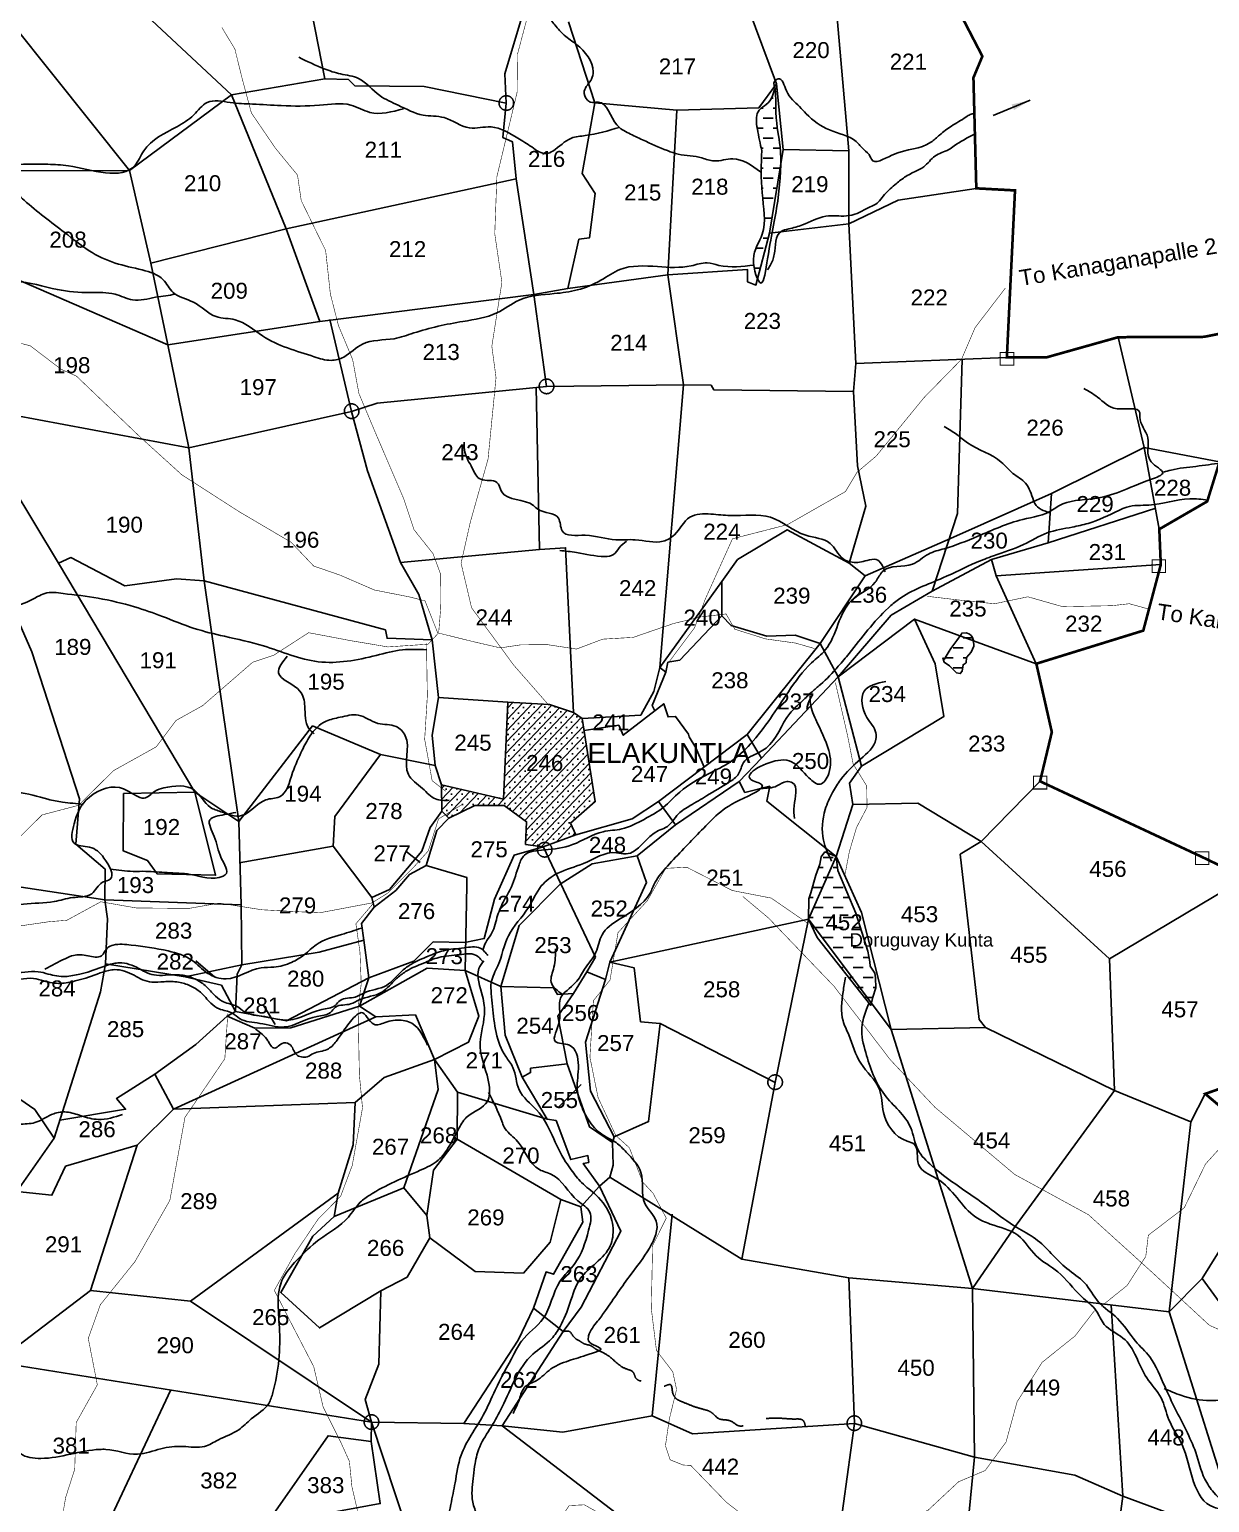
# Model space of a CAD drawing. Header units: feet. Extents: x 762661 to 770948, y 1592332 to 1602959.
# Drawn here: x 766717 to 768931, y 1595633 to 1598398 of the extents above; entities that cross this region are included whole.
import ezdxf
from ezdxf.enums import TextEntityAlignment as Align

# ---------------------------------------------------------------- set-up
doc = ezdxf.new("R2010")
doc.units = ezdxf.units.FT
doc.header["$LTSCALE"] = 15
doc.header["$MEASUREMENT"] = 0
doc.linetypes.add('ACAD_ISO02W100', pattern=[15, 12, -3])
doc.linetypes.add('HIDDEN2', pattern=[0.1875, 0.125, -0.0625])
for name, color, linetype in [('HILL', 17, 'Continuous'), ('PLOT', 7, 'Continuous'), ('PLOT NO', 7, 'Continuous'), ('ROADS', 6, 'Continuous'), ('TANKS-STREAM', 4, 'Continuous'), ('VILLAGE', 30, 'Continuous'), ('VILLAGE BOUNDRY', 5, 'HIDDEN2'), ('VILLAGE STONES', 240, 'Continuous')]:
    doc.layers.add(name, color=color, linetype=linetype)
doc.styles.add('CANAL', font='Cambria.ttf')
doc.styles.get("Standard").update_dxf_attribs({"font": 'arial.ttf'})
doc.linetypes.add('DOTS', pattern='A,1e-06,-3,["●",Standard,S=3,R=0,X=-1.25,Y=-1.25],-3', length=6.000001)
doc.dimstyles.new('CRDS', dxfattribs={"dimtxt": 20, "dimasz": 35, "dimexe": 0.18, "dimexo": 0.0625, "dimgap": 0.09, "dimtad": 0, "dimtih": 1, "dimtoh": 1, "dimdec": 0, "dimzin": 2, "dimdsep": 46, "dimtxsty": 'CANAL', "dimcen": 0.09, "dimclrt": 256, "dimadec": 0, "dimazin": 0, "dimtfac": 1, "dimtdec": 0, "dimtofl": 0, "dimtmove": 0, "dimatfit": 3, "dimfxl": 1, "dimtfill": 2, "dimtfillclr": 5, "dimtolj": 1, "dimtzin": 0, "dimarcsym": 0})

msp = doc.modelspace()

# ---------------------------------------------------------------- hatches: boundary and pattern name
at = {"layer": 'TANKS-STREAM'}
h = msp.add_hatch(dxfattribs=at)
h.set_pattern_fill('DASH', color=256, scale=150, style=0)
edge = h.paths.add_edge_path()
edge.add_spline(control_points=[(768126.5, 1598144.6), (768126.7, 1598156.5), (768125.7, 1598189.3), (768115.9, 1598221.5), (768117.6, 1598304.7), (768109.3, 1598258.2), (768077.3, 1598248.8), (768082.8, 1598206.6), (768088, 1598183.6), (768090.9, 1598170.7)], knot_values=[0, 0, 0, 0, 34.981632, 100.000394, 143.741741, 163.271971, 198.016849, 230.246386, 271.635397, 271.635397, 271.635397, 271.635397], degree=3, periodic=0)
edge.add_spline(control_points=[(768090.9, 1598170.7), (768090, 1598144.6), (768088.1, 1598093.2), (768103.5, 1598018.2), (768069.1, 1597978.7), (768078.8, 1597938.3), (768083, 1597929.4)], knot_values=[511.52657, 511.52657, 511.52657, 511.52657, 591.217963, 668.442534, 718.851363, 749.848249, 749.848249, 749.848249, 749.848249], degree=3, periodic=0)
edge.add_line((768083, 1597929.4), (768105.6, 1598015.5))
edge.add_line((768105.6, 1598015.5), (768126.5, 1598144.6))
h = msp.add_hatch(dxfattribs=at)
h.set_pattern_fill('DASH', color=256, scale=150, style=0)
h.paths.add_polyline_path([(768483.5, 1597229.1), (768488.7, 1597240.6), (768488.3, 1597250.6), (768462.9, 1597259.9), (768456.6, 1597251), (768445.8, 1597236), (768442.4, 1597231), (768433, 1597215.1), (768430.8, 1597218.5), (768432.8, 1597210.1), (768443.2, 1597203.3), (768456.2, 1597190.6), (768463.4, 1597189), (768466.8, 1597193.5), (768468.6, 1597205.5), (768474.5, 1597209.3), (768475.1, 1597219.1)])
h = msp.add_hatch(dxfattribs=at)
h.set_pattern_fill('DASH', color=256, scale=150, style=0)
h.paths.add_polyline_path([(768483.9, 1597260.2), (768480.9, 1597263), (768474.9, 1597265.7), (768466.2, 1597264.6), (768464.8, 1597262.6), (768462.9, 1597259.9), (768488.3, 1597250.6), (768488.3, 1597251), (768486.5, 1597256.4)])
h = msp.add_hatch(dxfattribs=at)
h.set_pattern_fill('DASH', color=256, scale=150, style=0)
h.paths.add_polyline_path([(768267.1, 1596739.3), (768233.5, 1596819.4), (768230.7, 1596845.8), (768178.5, 1596728.1), (768296.6, 1596570.7), (768299, 1596581.9), (768304.8, 1596599), (768304.2, 1596618), (768303.1, 1596626.5), (768294.3, 1596639.7), (768293.8, 1596647.7), (768290.2, 1596667.7)])
h.paths.add_polyline_path([(768230.7, 1596845.8), (768209.3, 1596854.3), (768202.4, 1596845.2), (768199.6, 1596831.5), (768192.2, 1596810.9), (768183.1, 1596777.5), (768179, 1596766.5), (768178.5, 1596728.1)])
h.paths.add_polyline_path([(768178.5, 1596728.1), (768195, 1596693.5), (768295.7, 1596566.2), (768296.6, 1596570.7)])
at = {"layer": 'VILLAGE', "linetype": 'Continuous'}
h = msp.add_hatch(dxfattribs=at)
h.set_pattern_fill('SACNCR', color=256, scale=150, angle=1.53032, style=0)
h.paths.add_polyline_path([(767490.2, 1596980.2), (767490.9, 1596930.9), (767504.1, 1596917.8), (767552.8, 1596941.6), (767607.8, 1596941.3), (767649.6, 1596910.9), (767647.7, 1596868.3), (767680.5, 1596864.4), (767741.9, 1596886.5), (767732, 1596908.5), (767778.5, 1596948.8), (767754.2, 1597104.7), (767737.7, 1597116.2), (767693, 1597131.2), (767614.8, 1597134.8), (767606.4, 1596953.4)])
h.paths.add_polyline_path([(767754.4, 1597011.1), (768079.3, 1597011.1), (768079.3, 1597068.3), (767754.4, 1597068.3)], flags=9)

# ---------------------------------------------------------------- linework, layer by layer
at = {"layer": 'HILL', "transparency": 33554687}
msp.add_spline([(768089.8, 1596973.5), (768119.4, 1596978.1), (768137.8, 1596986.4), (768148.5, 1596984.1), (768151.6, 1596940.7), (768152.2, 1596917)], degree=3, dxfattribs=at)
at = {"layer": 'PLOT'}
for points in [[(767286.7, 1598676.3), (767298.1, 1598619.3), (767248.1, 1598605.1), (767222.6, 1598554.7), (767271.4, 1598305.3), (767315.3, 1598303.8), (767327.6, 1598292.1), (767457.3, 1598290.9), (767611.6, 1598259.5), (767609.2, 1598314.5), (767720.9, 1598688.7)], [(766224, 1598300.8), (766432.7, 1598169.9), (766539.3, 1598590.5), (766904.7, 1598133), (767096.2, 1598275), (766740.9, 1598607.1)], [(768219.1, 1598569.1), (768254.1, 1598170.3), (768131, 1598172.6), (768118.6, 1598296.1)], [(767728.4, 1598411.9), (767777.6, 1598259.9), (767931.5, 1598246.1), (768085.5, 1598251), (768118.6, 1598296.1), (768065.2, 1598438.3)], [(767198.9, 1598023.9), (767096.2, 1598275), (767271.4, 1598305.3)], [(767611.6, 1598259.5), (767605.4, 1598195), (767623.5, 1598186.7), (767630.2, 1598117.6), (767663.4, 1597900.4), (767727.1, 1597911.5)], [(767914.7, 1597937.4), (767727.1, 1597911.5), (767748, 1598004.1), (767767.7, 1598006.5), (767778.1, 1598090.1), (767754, 1598127.8), (767777.6, 1598259.9)], [(767931.5, 1598246.1), (767914.7, 1597937.4), (768064.1, 1597947.6), (768064.1, 1597924.4), (768080, 1597918.1), (768105.6, 1598015.5)], [(766904.7, 1598133), (766637.1, 1598132.6), (766432.7, 1598169.9), (766362.1, 1598080.5), (766299.8, 1598086.8), (766201.9, 1598145)], [(768131, 1598172.6), (768105.6, 1598015.5), (768254.5, 1598032.9), (768254.1, 1598170.3)], [(766976.8, 1597806.1), (766624.9, 1597958.5), (766646.9, 1598113.3), (766637.1, 1598132.6)], [(766904.7, 1598133), (766944.9, 1597959.5), (767198.9, 1598023.9)], [(767663.4, 1597900.4), (767262.1, 1597849.8), (767198.9, 1598023.9), (767630.2, 1598117.6)], [(768254.5, 1598032.9), (768346.7, 1598077.8), (768493.4, 1598099.7)], [(767944.1, 1597731), (767995.8, 1597730.5), (768001, 1597721.5), (768263.2, 1597718.1), (768267.5, 1597771.1), (768254.5, 1598032.9)], [(766944.9, 1597959.5), (766976.8, 1597806.1), (767262.1, 1597849.8)], [(767687, 1597727.6), (767944.1, 1597731), (767914.7, 1597937.4)], [(767321.4, 1597681), (767369.6, 1597696.7), (767687, 1597727.6), (767663.4, 1597900.4)], [(767015.8, 1597612.5), (767321.4, 1597681), (767280.6, 1597853.5)], [(766593.1, 1597691.6), (767015.8, 1597612.5), (766976.8, 1597806.1)], [(768634.5, 1597526.7), (768808.1, 1597613), (768759.6, 1597820.3)], [(768267.5, 1597771.1), (768550.7, 1597782.3)], [(768466.9, 1597778.7), (768458.3, 1597489.3), (768410.5, 1597343.6), (768521.7, 1597403.2), (768628, 1597434.6), (768634.5, 1597526.7), (768444.7, 1597442.8)], [(767944.1, 1597731), (767899.6, 1597200.3), (767888.6, 1597155.3), (767863.9, 1597111.2), (767754.2, 1597104.7), (767737.7, 1597116.2), (767723, 1597425.2), (767674.1, 1597421.6), (767667.6, 1597725.8)], [(768263.2, 1597718.1), (768270.2, 1597578.8), (768285.9, 1597503.1), (768255.1, 1597396.4), (768284.9, 1597372.6)], [(766593.1, 1597691.6), (766771.8, 1597395.9), (766794.7, 1597406.6), (766896.2, 1597353.4), (766992.8, 1597366.5), (767045.1, 1597363)], [(767674.1, 1597421.6), (767413, 1597397.6), (767351.2, 1597569.2), (767321.4, 1597681)], [(767015.8, 1597612.5), (767045.1, 1597363), (767384.8, 1597270.8), (767388, 1597255.4), (767472.7, 1597252.2), (767447.8, 1597337.6), (767413, 1597397.6)], [(768808.1, 1597613), (768949.6, 1597586.1)], [(768808.1, 1597613), (768836.7, 1597460)], [(768628, 1597434.6), (768829.9, 1597499.3)], [(768255.1, 1597396.4), (768138.5, 1597458.8), (768045.5, 1597402.9), (768016, 1597361.6), (768016, 1597297.1), (767936.9, 1597214.2), (767914.8, 1597210.2), (767911.1, 1597191.6), (767899.6, 1597200.3), (768016, 1597361.6)], [(768530.8, 1597372.2), (768606, 1597207.5), (768377.7, 1597291.1), (768234.3, 1597183.1), (768200.4, 1597245.4), (768284.9, 1597372.6), (768444.7, 1597442.8)], [(766771.8, 1597395.9), (767027.2, 1596966.1), (766893.7, 1596963.8), (766892.9, 1596856.1), (766938.7, 1596838.4), (766956.4, 1596813.3), (767066.4, 1596810.4), (767027.2, 1596966.1)], [(768521.7, 1597403.2), (768530.8, 1597372.2), (768839.5, 1597393.5)], [(767027.2, 1596966.1), (767110, 1596911.4), (767045.1, 1597363)], [(766496.8, 1597216.1), (766673, 1596792.2), (766858.5, 1596764.3), (766858.9, 1596822.1), (766803.9, 1596868.8), (766810.7, 1596953.9), (766721.5, 1597230.1), (766674.3, 1597338.9)], [(768410.5, 1597343.6), (768333.8, 1597298.8), (768234.3, 1597183.1)], [(768016, 1597297.1), (768033.3, 1597279.4), (768100.5, 1597259.2), (768153.8, 1597260.8), (768200.4, 1597245.4)], [(768234.3, 1597183.1), (768277.9, 1597015.1), (768432.4, 1597108.2), (768416.1, 1597207), (768377.7, 1597291.1)], [(767472.7, 1597252.2), (767484.4, 1597143.9), (767614.8, 1597135.2), (767693, 1597131.2), (767737.7, 1597116.2)], [(768063.7, 1597074.7), (768200.4, 1597245.4)], [(767890.1, 1597119.2), (767885.1, 1597129.1), (767911.1, 1597191.6)], [(768090.1, 1597030.2), (768234.3, 1597183.1)], [(767478.3, 1597016.6), (767472.7, 1597073.5), (767484.4, 1597143.9)], [(767614.8, 1597135.2), (767606.4, 1596953.4), (767490.2, 1596980.2)], [(767757.7, 1597082.4), (767822.7, 1597092), (767831.2, 1597073.3), (767907.1, 1597132.2), (767915.3, 1597107.6), (767929.1, 1597108.5), (767953.3, 1597075.2), (767955, 1597070.1), (767967.1, 1597049.7), (767982.8, 1597013.5)], [(767754.2, 1597104.7), (767778.5, 1596948.8), (767732, 1596908.5), (767741.9, 1596886.5), (767680.5, 1596863.6), (767647.7, 1596868.3), (767649.6, 1596910.9), (767607.8, 1596941.3), (767552.8, 1596941.6), (767504.1, 1596917.8), (767481.5, 1596894.7), (767461.3, 1596828.6), (767537.9, 1596806.1), (767537.9, 1596791.3), (767534.3, 1596631.4), (767601.6, 1596601.5), (767635.7, 1596716.2), (767712.7, 1596794), (767772.5, 1596832), (767857, 1596847.1), (767929.2, 1596905), (767896.9, 1596948.6), (767847.5, 1596916.4), (767741.9, 1596886.5)], [(767110, 1596911.4), (767248.1, 1597090.9), (767375.5, 1597037.3), (767290.2, 1596920.6), (767287.1, 1596864.8), (767110.2, 1596834)], [(767857, 1596847.1), (767874.7, 1596796.8), (767805.9, 1596647.2), (768178.5, 1596728.1), (768230.7, 1596845.8), (768100.7, 1596949.4), (768106, 1596977.4), (768059.2, 1596966), (768048.6, 1596986.4), (768090.1, 1597030.2), (768063.7, 1597074.7), (767896.9, 1596948.6)], [(767287.1, 1596864.8), (767359.3, 1596768.4), (767392.7, 1596783.8), (767453, 1596855.9), (767468.6, 1596900.4), (767490.9, 1596930.9), (767490.2, 1596980.2), (767478.3, 1597016.6), (767375.5, 1597037.3)], [(768277.9, 1597015.1), (768255.7, 1596983.6), (768261.5, 1596943.5), (768383.9, 1596945.5), (768502.5, 1596873.6), (768613, 1596986.8)], [(767929.2, 1596905), (768048.6, 1596986.4)], [(768502.5, 1596873.6), (768463.4, 1596850), (768498.6, 1596539.6), (768510.8, 1596524.6), (768333.9, 1596521.1), (768278.1, 1596740.5), (768230.7, 1596845.8), (768261.5, 1596943.5)], [(766858.5, 1596764.3), (767114.4, 1596755.1), (767110, 1596911.4)], [(767490.9, 1596930.9), (767504.1, 1596917.8)], [(767450, 1596834.3), (767422.9, 1596855.6)], [(767680.5, 1596863.6), (767626.3, 1596848.1), (767589.2, 1596765.6), (767570.2, 1596691.6), (767533.7, 1596684.2)], [(767680.5, 1596864.4), (767779.1, 1596656.7)], [(768502.5, 1596873.6), (768743.2, 1596653.4), (768998.5, 1596805.5)], [(767364, 1596750.7), (767404.5, 1596781.9), (767429.9, 1596811.9), (767461.3, 1596828.6)], [(766642.3, 1596428.8), (766726.9, 1596370.8), (766763.5, 1596317.2), (766850.5, 1596591.5), (766860, 1596644.5), (766863.6, 1596728.9), (766858.5, 1596764.3)], [(767114.4, 1596755.1), (767115.3, 1596642.6), (767106.7, 1596624.9), (767103.9, 1596554.9), (767077.1, 1596604), (767009.3, 1596619.9), (766860, 1596644.5)], [(767344.4, 1596688.8), (767339.8, 1596720.2), (767364, 1596750.7), (767359.3, 1596768.4)], [(767805.9, 1596647.2), (767851.7, 1596636.5), (767863.6, 1596535.4), (767900, 1596532.3), (768116, 1596421.7), (768178.5, 1596728.1), (768333.9, 1596521.1)], [(767115.3, 1596642.6), (767260.3, 1596666.4), (767344.4, 1596688.8), (767353.6, 1596618)], [(767353.6, 1596618), (767438, 1596649.4), (767474.4, 1596685.2), (767533.7, 1596684.2)], [(767009.3, 1596619.9), (767115.3, 1596642.6)], [(767064.8, 1596619.4), (767028.9, 1596649.8)], [(767534.3, 1596631.4), (767463.3, 1596636), (767336.3, 1596564.5)], [(767900, 1596532.3), (767878.5, 1596348), (767814, 1596319.8), (767769.3, 1596405.2), (767760.1, 1596497.4), (767797.5, 1596615), (767805.9, 1596647.2)], [(767797.5, 1596615), (767762.7, 1596628.9), (767779.1, 1596656.7)], [(768743.2, 1596653.4), (768752.8, 1596406.3), (768895.6, 1596347.8), (768922.9, 1596400.2)], [(767103.9, 1596554.9), (767087.9, 1596546.1), (767139.8, 1596523.6), (767207.2, 1596524.2), (767336.3, 1596564.5), (767353.6, 1596618), (767199.2, 1596537.4), (767103.9, 1596554.9)], [(767336.3, 1596564.5), (767366.7, 1596544.9), (767441.3, 1596548.6), (767477.1, 1596464.9), (767540.6, 1596497.1), (767559.9, 1596546.3), (767534.3, 1596631.4)], [(767762.7, 1596628.9), (767738, 1596588.5), (767707.8, 1596586.4), (767700, 1596599.4), (767601.6, 1596601.5)], [(767601.6, 1596601.5), (767609.8, 1596510.1), (767641.6, 1596431.3), (767657.1, 1596440.1), (767657.1, 1596448.3), (767725.7, 1596456.8)], [(767738, 1596588.5), (767708.1, 1596546.1), (767725.7, 1596456.8), (767767.5, 1596338.2), (767810.9, 1596309), (767814, 1596319.8)], [(767177.8, 1596530.5), (767156.5, 1596565.6)], [(766774.1, 1596350.5), (766897.5, 1596371.3), (766880.5, 1596391.5), (766952, 1596437.2), (767028.9, 1596493), (767087.9, 1596546.1)], [(766952, 1596437.2), (766987.4, 1596371.5), (767366.7, 1596544.9)], [(768752.8, 1596406.3), (768510.8, 1596524.6)], [(768333.9, 1596521.1), (768486, 1596034.7), (768254, 1596054.6), (768053.5, 1596090.1), (768116, 1596421.7)], [(766831.5, 1596031.2), (766654.8, 1595896.6), (766693.3, 1596216.9), (766410, 1596452.6)], [(766987.4, 1596371.5), (767327.9, 1596383.9), (767382.6, 1596431), (767477.1, 1596464.9)], [(767477.1, 1596464.9), (767483.7, 1596408.4), (767419.5, 1596223.5), (767288.9, 1596170.3), (767296.5, 1596213.6), (767324.3, 1596304.3), (767327.9, 1596383.9)], [(767477.1, 1596464.9), (767520.4, 1596403.3), (767688.5, 1596352.9)], [(767641.6, 1596431.3), (767688.5, 1596352.9), (767704.9, 1596350.1), (767732.5, 1596276.7), (767764.8, 1596284.2), (767766.2, 1596271.6), (767755.9, 1596269.7), (767786.8, 1596227), (767806, 1596243.8), (767812.1, 1596266.3), (767810.9, 1596309)], [(767752.1, 1596417.8), (767710, 1596375.7)], [(767419.5, 1596223.5), (767462.5, 1596171.7), (767474.9, 1596256.9), (767519.3, 1596315.4), (767520.4, 1596403.3)], [(768752.8, 1596406.3), (768563.3, 1596146.9), (768486, 1596034.7), (768855, 1595991.2), (768895.6, 1596347.8)], [(766763.5, 1596317.2), (766693.3, 1596216.9), (766759.3, 1596209.9), (766784.8, 1596264.4), (766919.4, 1596303.9), (766987.4, 1596371.5)], [(766919.4, 1596303.9), (766831.5, 1596031.2), (767018.9, 1596011), (767296.5, 1596213.6)], [(767519.3, 1596315.4), (767714.1, 1596202), (767751.3, 1596188.2), (767786.8, 1596227)], [(767786.8, 1596227), (767826.7, 1596142.2), (767752.2, 1595999.6), (767718.4, 1595954.1), (767662.7, 1595998), (767686.3, 1596065.9), (767700.2, 1596061.6), (767755.4, 1596159.3), (767751.3, 1596188.2)], [(767806, 1596243.8), (768053.5, 1596090.1)], [(768855, 1595991.2), (768916.8, 1596053.5), (768995.1, 1596179.4), (769018.4, 1596214.8), (769123.1, 1596233.3)], [(767714.1, 1596202), (767694, 1596121.6), (767643.9, 1596063.6), (767553.1, 1596066.8), (767468.1, 1596129.7), (767462.5, 1596171.7)], [(767288.9, 1596170.3), (767248.6, 1596133.1), (767188.6, 1596027.6), (767261, 1595961), (767376, 1596030.3), (767425.9, 1596056.3), (767468.1, 1596129.7)], [(767604.2, 1595777.2), (767717.6, 1595765.5), (767885.3, 1595795.7), (767922.7, 1596174.1)], [(768916.8, 1596053.5), (769184.6, 1595686.1), (769191.7, 1595642.7), (769295.3, 1595641.5), (769372.1, 1595631.4), (768995.1, 1596179.4)], [(768254, 1596054.6), (768264.6, 1595781.7), (768490.1, 1595718.3)], [(767376, 1596030.3), (767372.6, 1595892.7), (767347.1, 1595826.3), (767358.7, 1595783.8), (767531.8, 1595781.3), (767633.9, 1595938.2), (767662.7, 1595998)], [(768768.2, 1595644.8), (768678.5, 1595684.7), (768490.1, 1595718.3), (768486, 1596034.7)], [(767018.9, 1596011), (767358.7, 1595783.8)], [(768768.2, 1595644.8), (768746.3, 1596004.3)], [(766275.3, 1595981.8), (766654.8, 1595896.6), (767358.7, 1595783.8), (767496.2, 1595367.2), (767615.1, 1595495.3), (767704.3, 1595450.4), (767903.5, 1595547.7)], [(769184.6, 1595686.1), (768989.8, 1595563), (768855, 1595991.2)], [(767531.8, 1595781.3), (767604.2, 1595777.2), (767718.4, 1595954.1)], [(766837.6, 1595536.9), (766982.4, 1595844.6)], [(767358.7, 1595783.8), (767358.3, 1595747.9), (767277.2, 1595758.6), (767160.9, 1595591.7), (767375.3, 1595631.2), (767358.3, 1595747.9)], [(767604.2, 1595777.2), (767903.5, 1595547.7), (768035.6, 1595553.9), (768223.6, 1595481.3)], [(767885.3, 1595795.7), (767961.1, 1595762), (768264.6, 1595781.7)], [(768264.6, 1595781.7), (768223.6, 1595481.3), (768286.1, 1595472.5), (768463, 1595442.1)], [(768490.1, 1595718.3), (768463, 1595442.1), (768668.7, 1595401.7), (768676.5, 1595388.5), (768734.7, 1595390.3)], [(769004.9, 1595365.4), (768734.7, 1595390.3), (768768.2, 1595644.8), (768989.8, 1595563)]]:
    msp.add_lwpolyline(points, dxfattribs=at)
at = {"layer": 'ROADS', "linetype": 'HIDDEN2', "ltscale": 10, "const_width": 1}
for points in [[(767670.7, 1598494.9), (767632.7, 1598351.6), (767631.9, 1598279.8), (767594, 1598121.7), (767590, 1598014.4), (767603.4, 1597923.2), (767584.5, 1597803.3), (767592.4, 1597744.5), (767577.4, 1597591.5), (767544.2, 1597473.4), (767526.8, 1597396.1), (767546.5, 1597312.5), (767625.6, 1597204.8), (767691.9, 1597129.1)], [(767078.2, 1598401.4), (767102.4, 1598361.3), (767115.6, 1598307.7), (767133.4, 1598241.2), (767178.6, 1598174.9), (767220, 1598124.5), (767226.9, 1598076.8), (767263.4, 1598001.9), (767272.7, 1597983.2), (767281.6, 1597901.4), (767296.8, 1597842), (767323.4, 1597778.3), (767335.2, 1597714.5), (767367.8, 1597637), (767418.5, 1597518.8), (767438.6, 1597458.9), (767474.1, 1597414.2), (767487.9, 1597376.9), (767488.4, 1597309.6), (767484.9, 1597266.9)], [(768548, 1597912.6), (768491.1, 1597838.3), (768465.6, 1597778.7), (768395.6, 1597707.2), (768305.7, 1597597.3), (768269.5, 1597566.7), (768247.8, 1597530.5), (768138.9, 1597468.4), (768036, 1597442), (767984.9, 1597328.7), (767964.9, 1597275.2), (767913.2, 1597205.8)], [(766608.8, 1597832), (766718.3, 1597804.3), (766777, 1597759.8), (766805.3, 1597747.2), (766924.4, 1597633.3), (767003, 1597562), (767110.7, 1597492.7), (767208, 1597435.4), (767250.3, 1597390.8), (767299.4, 1597373.9), (767364.3, 1597345.8), (767430.4, 1597332.8), (767459.1, 1597325.5), (767483, 1597265.4), (767551.3, 1597248.5), (767600.4, 1597237.2), (767638.8, 1597242.9), (767687.9, 1597243.4), (767743.2, 1597235), (767792.6, 1597253.6), (767849.6, 1597256.9), (767925.3, 1597282.9), (767976.6, 1597295.3), (768024, 1597300.9), (768040.4, 1597272.2), (768097.9, 1597254.1), (768154.4, 1597246.2), (768189.4, 1597236.1)], [(768401.7, 1597334), (768479.7, 1597324.8), (768528, 1597320.1), (768590.1, 1597333.1), (768655.1, 1597314.6), (768747.9, 1597316.4), (768780.4, 1597320.1), (768817.5, 1597309.9)], [(767485.4, 1597266.2), (767464.8, 1597244.1), (767389.6, 1597239), (767319.6, 1597250.8), (767240.8, 1597265.7), (767175.5, 1597223.5), (767135.8, 1597210.2), (767042, 1597128.8), (766992.1, 1597101), (766954.9, 1597051.5), (766874.6, 1597006.7), (766809.1, 1596941.7), (766740.7, 1596923.7), (766670, 1596853.1)], [(767461.9, 1597246.5), (767463.5, 1597146.5), (767458.5, 1597065.5), (767472.6, 1596987.8), (767498.3, 1596968)], [(768229, 1597172.2), (768251.6, 1597073.9), (768262.4, 1597019.2), (768287.8, 1596978.1), (768288.4, 1596937.7), (768268.6, 1596900), (768255.1, 1596854.3), (768246.6, 1596809.2)], [(766655.7, 1596709), (766754.8, 1596723.4), (766787.1, 1596725.9), (766851, 1596760.7), (766917.4, 1596749.1), (767016.1, 1596748.2), (767073.3, 1596758.2), (767152.9, 1596745.7), (767260.8, 1596739.9), (767359.1, 1596758.4), (767388.8, 1596776.6), (767438.4, 1596826.2), (767465.3, 1596856.2), (767484.6, 1596916.3), (767529.5, 1596943.7)], [(768177.8, 1596719.9), (768108.7, 1596767.6), (768035.6, 1596781.8), (767950.2, 1596825.5), (767910.6, 1596823.4), (767876.1, 1596762.6), (767821.2, 1596702.7), (767806.2, 1596613.7), (767775, 1596575), (767768.5, 1596468.8), (767783.8, 1596393.3), (767816.9, 1596322.2), (767842.6, 1596298.9), (767867.6, 1596234.6), (767886.9, 1596213.7), (767911.8, 1596167), (767886.1, 1596115.3), (767883.7, 1595997.1), (767893.3, 1595918.7), (767923.9, 1595878.5), (767931.1, 1595845.6), (767917.4, 1595789.3), (767910.2, 1595739.8), (767919.1, 1595713.3), (767943.2, 1595703.6), (767957.7, 1595702.8), (768024.5, 1595633.7), (768073.9, 1595595.4)], [(767362.4, 1596758), (767329.5, 1596719.4), (767337.2, 1596665.5), (767339.5, 1596606.4), (767333.6, 1596561.3), (767336, 1596436.3), (767341.9, 1596373.9), (767322.6, 1596265.6), (767300.9, 1596208), (767258.7, 1596165.2), (767215.3, 1596100.8), (767176.5, 1596031.3), (767212.9, 1595960.5), (767250.4, 1595888.2), (767268, 1595812.7), (767300.8, 1595747.1), (767317.3, 1595710.5), (767322, 1595663.1), (767334.9, 1595607.5), (767375.3, 1595543.7), (767402.9, 1595456.1), (767456.2, 1595368.8), (767494.3, 1595351.3), (767533.6, 1595357.7)], [(766656.5, 1595097.5), (766701.8, 1595216.4), (766744.4, 1595343.3), (766734.9, 1595408.3), (766764.2, 1595464.9), (766758.5, 1595518.7), (766780.2, 1595614.5), (766785, 1595642.8), (766802, 1595695.6), (766804.8, 1595783.3), (766844.4, 1595854.1), (766827.4, 1595941.3), (766850.1, 1596004.5), (766915.2, 1596085.6), (766980.5, 1596200.4), (767008.8, 1596356), (767083.6, 1596466.1), (767089.2, 1596551)], [(768727.4, 1596001.2), (768776.4, 1596040.6), (768811.3, 1596095.1), (768816.1, 1596134.8), (768883.6, 1596186.5), (768923.4, 1596268.5), (768990.9, 1596343.1)], [(767676.2, 1595548.4), (767729.7, 1595627.5), (767758.1, 1595628.9), (767811, 1595599.1), (767874.6, 1595582.9), (767945.1, 1595561.2), (768013.6, 1595568.3), (768063, 1595555.9), (768135.9, 1595541.9), (768176.3, 1595527.6), (768249.5, 1595539.7), (768329.5, 1595589.1), (768402.8, 1595618.6), (768460.2, 1595672.2), (768510, 1595693.2), (768549.2, 1595746.7), (768569.9, 1595822.2), (768616.8, 1595896.2), (768678.6, 1595945.8), (768715, 1595993.1)]]:
    msp.add_lwpolyline(points, dxfattribs=at)
at = {"layer": 'ROADS', "linetype": 'DOTS', "ltscale": 0.5, "const_width": 1}
msp.add_lwpolyline([(769537.6, 1595381.7), (769454.2, 1595474.2), (769382, 1595540.8), (769298.6, 1595618.5), (769263.4, 1595683.2), (769182, 1595735), (769089.4, 1595859), (769026.4, 1595923.7), (768930.8, 1595965.7), (768825.2, 1596063.4), (768703.8, 1596173.3), (768565.6, 1596248.8), (768415.7, 1596375.1), (768332.1, 1596464.1), (768226.5, 1596602.1), (768103.7, 1596730.1), (768055.5, 1596770.5)], dxfattribs=at)
at = {"layer": 'TANKS-STREAM'}
for points in [[(768433, 1597215.1), (768442.4, 1597231), (768445.8, 1597236), (768456.6, 1597251), (768464.8, 1597262.6), (768466.2, 1597264.6), (768474.9, 1597265.7), (768480.9, 1597263), (768483.9, 1597260.2), (768486.5, 1597256.4), (768488.3, 1597251), (768488.7, 1597240.6), (768483.5, 1597229.1), (768475.1, 1597219.1), (768474.5, 1597209.3), (768468.6, 1597205.5), (768466.8, 1597193.5), (768463.4, 1597189), (768456.2, 1597190.6), (768443.2, 1597203.3), (768432.8, 1597210.1), (768430.8, 1597218.5), (768433, 1597215.1)], [(768178.5, 1596728.1), (768179, 1596766.5), (768183.1, 1596777.5), (768192.2, 1596810.9), (768199.6, 1596831.5), (768202.4, 1596845.2), (768209.3, 1596854.3), (768230.7, 1596845.8), (768233.5, 1596819.4), (768267.1, 1596739.3), (768290.2, 1596667.7), (768293.8, 1596647.7), (768294.3, 1596639.7), (768303.1, 1596626.5), (768304.2, 1596618), (768304.8, 1596599), (768299, 1596581.9), (768295.7, 1596566.2), (768195, 1596693.5), (768178.5, 1596728.1)]]:
    msp.add_lwpolyline(points, dxfattribs=at)
for points in [[(768088.7, 1598130.8), (768036.5, 1598155), (768001.7, 1598151.1), (767990.1, 1598153), (767978.5, 1598156.9), (767934.1, 1598163.7), (767913.8, 1598170.4), (767867.4, 1598190.7), (767841.3, 1598203.2), (767819.1, 1598218.7), (767784.1, 1598261.5), (767769.6, 1598261.5), (767763.8, 1598265.4), (767758, 1598281.8), (767771.6, 1598304.9), (767774.5, 1598318.4), (767743.5, 1598369.6), (767720.4, 1598387), (767703, 1598406.3), (767686.4, 1598423), (767627.5, 1598433.7), (767608.1, 1598440.4), (767577.2, 1598464.5), (767571.4, 1598473.2)], [(767418.5, 1598249.1), (767355.7, 1598242.3), (767320, 1598255.8), (767261, 1598255.8), (767189.5, 1598254.9), (767135.4, 1598257.8), (767093.9, 1598260.7), (767050.4, 1598260.7), (767025.3, 1598237.5), (766993.4, 1598215.3), (766931.5, 1598169.9), (766915.1, 1598142.9), (766790.1, 1598141.9), (766751.5, 1598144.8), (766706, 1598144.8), (766656.8, 1598146.8), (766638.4, 1598153.5), (766621, 1598202.7), (766607.5, 1598243.3), (766601.7, 1598279), (766569.8, 1598348.5), (766560.1, 1598382.2), (766560.1, 1598391.9)], [(767823.5, 1598214.1), (767759.8, 1598198.6), (767733.7, 1598193.8), (767698.9, 1598169.7), (767687.3, 1598164.9), (767659.3, 1598177.4), (767633.2, 1598193.8), (767583, 1598215), (767542.4, 1598213.1), (767495, 1598232.4), (767455.4, 1598237.2), (767409, 1598255.6), (767374.2, 1598273.9), (767334.6, 1598305.8), (767300.8, 1598314.4), (767269.9, 1598324.1), (767222.4, 1598345.6)], [(768090.9, 1598170.7), (768082.6, 1598211.2), (768084, 1598243.4), (768108.6, 1598267.9), (768115, 1598286.4), (768117.6, 1598242.7), (768125.3, 1598178.2), (768121.7, 1598082.6), (768101.9, 1597967.6), (768089.2, 1597922), (768075.4, 1597966.1), (768091.9, 1598013.8), (768091.6, 1598091), (768090.9, 1598170.7)], [(768117, 1598284.3), (768114.9, 1598300.5), (768121.7, 1598305.3), (768137.3, 1598282.9), (768161.7, 1598253.1), (768174.5, 1598239.6), (768217.9, 1598209.2), (768268, 1598187.5), (768282.3, 1598172.6), (768294.5, 1598159.1), (768296.5, 1598154.4), (768335.1, 1598161.8), (768408.3, 1598186.2), (768424.6, 1598199.7), (768446.9, 1598216.6), (768474, 1598233.5), (768482.1, 1598238.3), (768489.7, 1598240.2)], [(768489.7, 1598201.6), (768451.7, 1598179.3), (768441.6, 1598172.5), (768415.8, 1598160.3), (768394.8, 1598140), (768379.9, 1598131.9), (768358.9, 1598120.4), (768340.6, 1598106.2), (768318.9, 1598085.2), (768309.4, 1598073.7), (768289.1, 1598062.2), (768270.1, 1598052.7), (768249.8, 1598048), (768211.2, 1598047.3), (768167.2, 1598031.1), (768141.4, 1598023.6), (768127.2, 1598018.9), (768114.3, 1597975.8), (768106.8, 1597954.8), (768101.4, 1597946.7)], [(768076.7, 1597955.8), (768010.6, 1597955.1), (767988.3, 1597959.7), (767958.4, 1597954.3), (767895.4, 1597952.8), (767824.7, 1597947.4), (767789.3, 1597927.4), (767744.8, 1597909), (767701.7, 1597902.1), (767635.6, 1597889.8), (767594.1, 1597866), (767530.4, 1597849.9), (767438, 1597828.2), (767401.1, 1597817.5), (767341.9, 1597807.5), (767306.6, 1597783), (767282.8, 1597776.8), (767251.3, 1597783.7), (767154, 1597822.9), (767103.2, 1597852.9), (767067.1, 1597859), (767024.9, 1597885.9), (766986.5, 1597904.3), (766968, 1597928.1), (766928.8, 1597946.5), (766878.1, 1597959.5), (766828.8, 1597982.7), (766783.5, 1598016.5), (766707.3, 1598077.4), (766682.7, 1598100.4), (766671.9, 1598109.7), (766651.9, 1598131.1), (766645.8, 1598141.1), (766645.8, 1598148.8)], [(766990.5, 1597901), (766973, 1597898.1), (766953.5, 1597895.2), (766910.7, 1597890.3), (766877.6, 1597901), (766830.8, 1597903.9), (766769.5, 1597909.8), (766690.6, 1597925.3), (766625.4, 1597922.4), (766594.3, 1597921.4), (766513.5, 1597868), (766467.7, 1597878.7), (766395.7, 1597846.6), (766369.4, 1597797.9), (766348, 1597790.2)], [(767567.7, 1596669.7), (767573.1, 1596684.5), (767582.5, 1596698.5), (767594.2, 1596731.2), (767605.9, 1596760), (767621.4, 1596788.7), (767635.5, 1596830), (767645.6, 1596847.9), (767683, 1596858), (767736, 1596868.1), (767793.1, 1596892), (767828.2, 1596897.5), (767870.2, 1596915.4), (767906.1, 1596937.9), (767937.2, 1596966.7), (767991, 1597000.9), (768032.3, 1597023.5), (768069.7, 1597057), (768140.8, 1597154.7), (768184.4, 1597209.2), (768210.1, 1597233.3), (768260.1, 1597326.9), (768303.7, 1597360.3), (768316.2, 1597379), (768317.7, 1597380.6), (768373.8, 1597394.6), (768403.4, 1597413.2), (768433, 1597423.4), (768496.1, 1597446.7), (768580.5, 1597478.1), (768636.6, 1597496), (768648.2, 1597503.8), (768712.9, 1597517), (768822.1, 1597553.8), (768843.2, 1597565.5), (768821.3, 1597586.5), (768815.1, 1597631.6), (768800.3, 1597670.5), (768800.3, 1597678.3), (768757.5, 1597686.1), (768720.8, 1597707.9), (768695.1, 1597724.2)], [(768631.4, 1597490.4), (768603.4, 1597507.9), (768600.8, 1597514), (768585.8, 1597546.4), (768562.2, 1597564.8), (768540.3, 1597585.9), (768477.1, 1597621.8), (768456.9, 1597637.5), (768433.3, 1597652.4)], [(768322.4, 1597380), (768305.5, 1597402.9), (768288.6, 1597401.2), (768260.6, 1597397.8), (768243.7, 1597404.5), (768219.1, 1597433.3), (768173.4, 1597448.5), (768107.4, 1597482.3), (768032, 1597485.7), (767995.6, 1597488.3), (767955.9, 1597482.3), (767927.1, 1597449.4), (767905.9, 1597437.5), (767853.4, 1597440.1), (767817, 1597440.1), (767759.5, 1597448.5), (767716.3, 1597457), (767709.5, 1597480.6), (767670.6, 1597497.6), (767662.9, 1597504.3), (767602.7, 1597530.8), (767594.2, 1597547.7), (767563.7, 1597553.6), (767547.6, 1597574.8), (767534.1, 1597604.4), (767532.4, 1597623)], [(768844.7, 1597567), (768858.7, 1597570.9), (768905.5, 1597577.9), (768952.2, 1597584.2)], [(768927.4, 1597514.6), (768893.8, 1597517), (768817.2, 1597505.3), (768775.7, 1597501.4), (768760.9, 1597495.1), (768703, 1597470.9), (768673.3, 1597463.9), (768626.4, 1597452.9), (768581.8, 1597431.1), (768525.5, 1597410), (768493.4, 1597397.5), (768430.9, 1597368.6), (768347.2, 1597328), (768328.4, 1597312.4), (768254.7, 1597226.8), (768234.4, 1597202.6), (768200.8, 1597168.2), (768185.2, 1597154.9), (768167.2, 1597137.8), (768143.7, 1597114.3), (768099, 1597049.1), (768086.5, 1597041.3), (768056.8, 1597021.8), (768047.4, 1597000.7), (768029.4, 1596985.1), (767987.2, 1596959.3), (767956.7, 1596941.3), (767934.8, 1596925.7), (767910.5, 1596899.9), (767897.2, 1596894.5), (767836.1, 1596850.5), (767818.1, 1596852.8), (767756.3, 1596832.5), (767708.6, 1596814.5), (767677.3, 1596790.3), (767653.1, 1596749.7), (767615.5, 1596696.9), (767595.9, 1596640.7), (767583.4, 1596609.4), (767583.4, 1596588.3), (767585.7, 1596564.1), (767610.7, 1596470), (767624, 1596449.7), (767635.8, 1596407.5), (767668.6, 1596370), (767723, 1596272.4), (767733.6, 1596257.4), (767753, 1596233.7), (767780.3, 1596210), (767808.4, 1596166.9), (767811.9, 1596148.4), (767806.7, 1596115), (767750.3, 1596053), (767731, 1596007.3), (767712.5, 1595963.3), (767696.6, 1595940.5), (767661.4, 1595911.5), (767604.1, 1595812.7), (767583, 1595774.9), (767561.9, 1595737.9), (767553.1, 1595706.3), (767550.4, 1595683.4), (767547.8, 1595639.9), (767554.8, 1595615.3), (767574.2, 1595585.4), (767590, 1595566), (767619.1, 1595547.6), (767656.9, 1595533.5), (767715, 1595500.1), (767773.1, 1595474.6), (767805.7, 1595459.7), (767824.2, 1595436.8), (767863.9, 1595411.8), (767887.7, 1595361.7), (767889.4, 1595348.5), (767899.1, 1595294.9), (767908.8, 1595215.4), (767914.1, 1595180.2), (767915.9, 1595147.7), (767937.9, 1595099.3), (767964.3, 1595030.5), (767979.3, 1595018.2), (768020.7, 1594982.1), (768018.9, 1594976.9), (768060.3, 1594966.3), (768116.6, 1594961), (768191.4, 1594945.2), (768198.5, 1594954), (768204.6, 1594964.5), (768209.9, 1594983.9), (768231, 1595000.6), (768248.6, 1595024.3), (768260.1, 1595049.8), (768271.5, 1595063.9), (768341.9, 1595049.8)], [(767837.2, 1597437.6), (767823.6, 1597424.9), (767812.6, 1597412.2), (767796.5, 1597408.8), (767743.2, 1597416.4), (767711.9, 1597419.8)], [(766422, 1597379.6), (766490.7, 1597378.1), (766529.4, 1597357.3), (766589.1, 1597345.3), (766630.9, 1597333.4), (766692, 1597317), (766732.3, 1597333.4), (766745.8, 1597339.4), (766780.1, 1597339.4), (766845.7, 1597330.4), (766914.3, 1597314.1), (766966.5, 1597296.2), (767026.2, 1597273.8), (767082.9, 1597258.9), (767156, 1597241), (767258.9, 1597211.2), (767367.8, 1597223.2), (767417, 1597233.6), (767461.8, 1597233.6)], [(766818.1, 1596943.5), (766779.1, 1596947.9), (766751.8, 1596953.1), (766694.4, 1596966.3), (766661.3, 1596967.8), (766611.9, 1596970.7), (766563.3, 1596970.7), (766556.7, 1596988.4), (766539.8, 1597039.8), (766529.5, 1597058.2), (766484.6, 1597092), (766466.9, 1597118.5), (766442.3, 1597132.9), (766401.9, 1597174.1), (766396.7, 1597202.8), (766366.5, 1597238.1), (766316.4, 1597268.9), (766279.6, 1597301.3)], [(767200.7, 1597221.7), (767184.3, 1597190.4), (767224.6, 1597156.1), (767233.6, 1597127.8), (767241, 1597086.1), (767251.5, 1597075.7)], [(768323.6, 1597174.3), (768282.9, 1597155.7), (768288, 1597106.5), (768305, 1597077.8), (768305, 1597065.9), (768276.2, 1597028.6), (768238.9, 1596989.7), (768223.6, 1596966), (768210, 1596933.8), (768206.6, 1596876.2), (768221.9, 1596837.2)], [(767624.5, 1595800.5), (767636.1, 1595826.9), (767646.7, 1595850.1), (767667.8, 1595861.7), (767695.3, 1595883.8), (767733.3, 1595900.7), (767773.5, 1595913.4), (767789.3, 1595920.8), (767766.1, 1595936.6), (767766.1, 1595946.1), (767783, 1595973.5), (767797.8, 1595993.6), (767821, 1596027.3), (767845.3, 1596061.1), (767880.2, 1596110.7), (767892.9, 1596161.4), (767871.6, 1596194.6), (767864.3, 1596252.6), (767836.8, 1596290.6), (767817.8, 1596308.6), (767795.6, 1596321.2), (767768.1, 1596347.8), (767752.2, 1596378.4), (767744.8, 1596409), (767746.9, 1596453.4), (767730, 1596491.3), (767703.6, 1596498.7), (767711, 1596535.7), (767713.2, 1596579.5), (767741.7, 1596609), (767758.6, 1596634.4), (767779.7, 1596666), (767791.3, 1596698.7), (767823, 1596727.2), (767881.3, 1596777.1), (767890.8, 1596797.2), (767914, 1596827.8), (767944.7, 1596860.5), (767974.3, 1596891.1), (768004.9, 1596921.7), (768049.3, 1596951.3), (768090.5, 1596980.8), (768070.4, 1596990.3), (768126.7, 1597026.7), (768146.7, 1597023.6), (768179.5, 1596993), (768200.6, 1596981.3), (768216.5, 1597001.4), (768216.5, 1597044.7), (768192.2, 1597102.7), (768181.6, 1597136.5), (768181.6, 1597147)], [(766013.6, 1596796.5), (766037.6, 1596778.3), (766056.6, 1596767.6), (766069.8, 1596761), (766091.2, 1596751.9), (766106.1, 1596748.6), (766129.2, 1596744.5), (766157.3, 1596742.1), (766177.9, 1596742.1), (766229.1, 1596759.4), (766249.7, 1596768.4), (766267.9, 1596766.8), (766303.4, 1596741.2), (766324.1, 1596713.2), (766351.3, 1596692.6), (766381, 1596688.5), (766416.5, 1596700.8), (766435.9, 1596714.9), (766485.4, 1596734.7), (766502.7, 1596752), (766512.6, 1596760.2), (766551.4, 1596769.3), (766612.5, 1596752.8), (766667, 1596749.5), (766705.8, 1596756.1), (766763.6, 1596761.1), (766798.3, 1596768.5), (766833.8, 1596775.9), (766854.4, 1596797.3), (766868.5, 1596803.1), (766856.9, 1596842.7), (766829.7, 1596863.3), (766800.8, 1596870.7), (766800.8, 1596907), (766823.1, 1596951.2), (766885.9, 1596975.1), (766916.4, 1596960.2), (766932.1, 1596955.3), (766951.9, 1596967.7), (766969.2, 1596974.3), (767026.7, 1596970.1), (767056.4, 1596938), (767076.2, 1596929.7), (767115, 1596922.3), (767160.4, 1596952), (767186, 1596957.7), (767210.8, 1597003.1), (767228.9, 1597045.2), (767243, 1597071.5), (767273.5, 1597099.6), (767299.9, 1597107), (767333.8, 1597111.1), (767370.9, 1597095.5), (767404.8, 1597089.7), (767422.1, 1597072.4), (767427.9, 1596999.8), (767454.3, 1596973.4), (767479.1, 1596953.6), (767504.7, 1596951.1)], [(766869, 1596822), (766911.5, 1596817.8), (766935.6, 1596817.8), (766975.5, 1596815.4), (767018.8, 1596812), (767080.3, 1596808.7), (767084.5, 1596811.2), (767077, 1596842.8), (767063.7, 1596883.5), (767055.4, 1596914.2), (767082.8, 1596924.2), (767104.4, 1596928.4)], [(766746, 1596633.9), (766783.9, 1596653.9), (766799.8, 1596660.1), (766826.6, 1596659.4), (766852.2, 1596659.4), (766863.9, 1596674.6), (766874.2, 1596679.4), (766908, 1596679.4), (766977, 1596668.4), (767022.5, 1596650.5), (767050.7, 1596627), (767085.9, 1596616), (767151.6, 1596636.7), (767175.8, 1596638.1), (767208.9, 1596647), (767233, 1596661.5), (767255.1, 1596680.1), (767302.6, 1596699.4), (767339.9, 1596711.1)], [(766411.7, 1596674.3), (766448.1, 1596662.9), (766455.7, 1596650.7), (766477.7, 1596643.9), (766496.7, 1596637.9), (766510.4, 1596634.1), (766552.9, 1596632.5), (766592.3, 1596633.3), (766641.6, 1596645.4), (766648.5, 1596646.9), (766684.1, 1596630.3), (766733.5, 1596629.5), (766752.4, 1596625), (766784.3, 1596620.4), (766811.6, 1596625), (766831.4, 1596630.3), (766874.6, 1596644.7), (766885.7, 1596646.2), (766922.1, 1596635.5), (766938, 1596627.2), (766955.5, 1596622.7), (766978.2, 1596623.4), (767005.6, 1596622.7), (767027.6, 1596615.8), (767046.5, 1596603.7), (767066.3, 1596583.3), (767081.4, 1596572.6), (767106.5, 1596564.3), (767120.1, 1596554.4), (767158.1, 1596545.4), (767203.6, 1596538.5), (767265.3, 1596558.3), (767290.4, 1596565.9), (767300.2, 1596575.7), (767328.3, 1596581.8), (767344.3, 1596589.4), (767386.7, 1596603.8), (767401.2, 1596615.9), (767416.3, 1596631), (767433.8, 1596643.9), (767464.9, 1596658.3), (767493.7, 1596668.9), (767532.4, 1596674.2), (767562.8, 1596673.5), (767577.2, 1596659.8)], [(766415.9, 1596662.2), (766439.4, 1596650), (766447, 1596637.9), (766469, 1596631.1), (766488, 1596625), (766501.6, 1596621.2), (766544.1, 1596619.7), (766583.6, 1596620.5), (766632.9, 1596632.6), (766639.7, 1596634.1), (766675.4, 1596617.4), (766724.7, 1596616.7), (766743.7, 1596612.1), (766775.6, 1596607.6), (766802.9, 1596612.1), (766822.6, 1596617.4), (766865.9, 1596631.8), (766876.9, 1596633.3), (766913.3, 1596622.7), (766929.3, 1596614.4), (766946.7, 1596609.8), (766969.5, 1596610.6), (766996.8, 1596609.8), (767018.8, 1596603), (767037.8, 1596590.9), (767057.5, 1596570.4), (767072.7, 1596559.8), (767097.7, 1596551.5), (767111.4, 1596541.6), (767149.3, 1596532.5), (767194.9, 1596525.7), (767256.6, 1596545.5), (767281.6, 1596553), (767291.5, 1596562.9), (767319.6, 1596568.9), (767335.5, 1596576.5), (767378, 1596590.9), (767392.4, 1596603.1), (767407.6, 1596618.2), (767425, 1596631.1), (767456.2, 1596645.5), (767485, 1596656.1), (767523.7, 1596661.4), (767554, 1596660.7), (767568.5, 1596647)], [(765921.3, 1595762), (765955, 1595790), (765994.3, 1595815.9), (765998.8, 1595815.9), (766032.5, 1595813.6), (766089.8, 1595818.1), (766113.4, 1595820.3), (766160.6, 1595824.8), (766207.8, 1595826), (766271.8, 1595837.2), (766307.8, 1595842.8), (766349.4, 1595842.8), (766406.7, 1595817), (766459.5, 1595802.4), (766535.9, 1595788.9), (766605.6, 1595771), (766660.6, 1595766.5), (766700, 1595724.9), (766738.2, 1595716), (766849, 1595732.9), (766860.2, 1595732.9), (766919.8, 1595723.9), (766963.6, 1595734), (767005.2, 1595738.5), (767045.6, 1595738.5), (767071.5, 1595750.8), (767109.7, 1595769.9), (767133.3, 1595790.1), (767165.9, 1595819.3), (767173.7, 1595839.5), (767186.1, 1595962.3), (767183.8, 1595999.3), (767190.6, 1596049.8), (767218.7, 1596088), (767260.2, 1596126.1), (767315.3, 1596168.8), (767337.8, 1596196.8), (767355.7, 1596210.3), (767450.3, 1596256.8), (767484, 1596275.9), (767504.2, 1596301.7), (767523.3, 1596336.5), (767539, 1596357.8), (767576.1, 1596385.9), (767579.5, 1596416.2), (767562.6, 1596488.4), (767570.5, 1596549), (767567.1, 1596583.8), (767560.4, 1596635.4), (767569.4, 1596650)], [(768247.8, 1596619.1), (768243.5, 1596591.5), (768243.5, 1596537.2), (768254.1, 1596510.7), (768276.5, 1596457.5), (768311.6, 1596408.6), (768319.2, 1596365.4), (768363.9, 1596311.1), (768376.7, 1596305.8), (768385.2, 1596267.6), (768419.3, 1596241), (768492.7, 1596168.7), (768519.3, 1596155.9), (768571.5, 1596134.7), (768605.6, 1596096.4), (768646.1, 1596066.3), (768690.8, 1596019.6), (768718.5, 1595993), (768733.4, 1595967.5), (768768.5, 1595941.9), (768813.3, 1595867.1), (768839.9, 1595829.9), (768854.8, 1595788.4), (768879.3, 1595741.7), (768939.1, 1595624.2), (768961.4, 1595615.7), (768983.8, 1595591.2), (769010.4, 1595598.7), (769048.7, 1595585.9), (769190.3, 1595589.1), (769216.9, 1595572.1)], [(767141.4, 1596521.5), (767164.3, 1596500), (767168.2, 1596493.2), (767175, 1596486.4), (767194, 1596495.7), (767207.2, 1596491.3), (767217.9, 1596473.8), (767237.9, 1596469.9), (767250.1, 1596476.2), (767275.4, 1596483.5), (767292.5, 1596498.6), (767307.1, 1596519.5), (767328.5, 1596545.8), (767339.2, 1596552.6), (767363.1, 1596530.7), (767384.1, 1596534.1), (767414.3, 1596538.5), (767428.4, 1596535.6), (767464, 1596491.8)], [(769181.8, 1595592.3), (769136, 1595600.8), (769117.9, 1595596.5), (769080.6, 1595594.4), (769040.2, 1595600.8), (768998.7, 1595613.5), (768971, 1595624.2), (768939.1, 1595651.8), (768922, 1595677.3), (768905, 1595727.3), (768886.9, 1595768.8), (768847.4, 1595850), (768818.7, 1595906.4), (768792.1, 1595936.2), (768758, 1595978.7), (768722.9, 1596009.5), (768696.3, 1596045.7), (768663.3, 1596072.3), (768604.5, 1596128.1), (768569.3, 1596149.4), (768521.4, 1596183.4), (768470.3, 1596219.6), (768409.7, 1596265.3), (768384.1, 1596295.1), (768370.3, 1596336.5), (768321.1, 1596398.8), (768286, 1596477.5), (768278.5, 1596524.3), (768292.4, 1596571)], [(766219.6, 1596493.8), (766260.5, 1596493.8), (766278.9, 1596491.4), (766299.5, 1596482.6), (766329.7, 1596473.6), (766375.7, 1596457.2), (766384.8, 1596449.6), (766405.6, 1596443), (766421.1, 1596441.5), (766434.1, 1596446), (766468.8, 1596435.5), (766516.7, 1596424.7), (766546.1, 1596421.6), (766581.6, 1596402.3), (766604.1, 1596390.7), (766618.8, 1596370.6), (766636.5, 1596352.1), (766662.8, 1596346.7), (766701.5, 1596343.6), (766730.9, 1596347.5), (766762.6, 1596362.9), (766786.5, 1596366), (766814.4, 1596359), (766846.1, 1596352.1), (766891.7, 1596361.4)], [(767578.4, 1596402.7), (767603.2, 1596348.8), (767607.7, 1596337.6), (767630.1, 1596314), (767674, 1596257.9), (767696.4, 1596248.9), (767745.9, 1596199.5), (767768.3, 1596178.2), (767766.1, 1596144.5), (767740.2, 1596081.7), (767712.2, 1596048), (767680.7, 1595978.4), (767640.3, 1595936.1), (767625.7, 1595911.4), (767590.8, 1595844.1), (767568.4, 1595796.9), (767526.8, 1595721.8), (767515.6, 1595670.1), (767507.7, 1595629.7), (767492, 1595572.5), (767457.2, 1595524.6), (767412.2, 1595488.6), (767385.3, 1595471.8), (767343.7, 1595456.1), (767325.7, 1595434.8), (767288.6, 1595435.9), (767256, 1595460.6), (767226.8, 1595474.1)]]:
    msp.add_spline(points, degree=3, dxfattribs=at)
at = {"layer": 'TANKS-STREAM', "linetype": 'ByBlock'}
for points in [[(767717.4, 1596586.5), (767695.8, 1596610), (767700.9, 1596637.7), (767703.8, 1596672.4)], [(768845.7, 1595847.3), (768877.3, 1595834.4), (768932.5, 1595824.5), (769017.4, 1595829.8), (769044.4, 1595829.8), (769061.2, 1595840.8), (769122.2, 1595842), (769205.6, 1595851.5)]]:
    msp.add_spline(points, degree=3, dxfattribs=at)
at = {"layer": 'TANKS-STREAM', "linetype": 'ACAD_ISO02W100'}
msp.add_spline([(767718.4, 1595954.1), (767730.1, 1595954.1), (767738.7, 1595943.4), (767751.2, 1595935.1), (767757.7, 1595931.1), (767769.5, 1595927.8), (767778.3, 1595922.1), (767791.6, 1595915.3), (767805.2, 1595907), (767836.1, 1595884.2), (767850.2, 1595877), (767854.2, 1595867.4), (767875.5, 1595858.6), (767893.1, 1595852.2), (767908, 1595851.4), (767919.2, 1595854.6), (767924, 1595838.5), (767930.4, 1595828.1), (767942.1, 1595822.1), (767962.9, 1595813.7), (767982.6, 1595807.7), (767996.2, 1595802.5), (768010.7, 1595790.4), (768031.9, 1595786.4), (768046.4, 1595777.6), (768076.9, 1595785.2), (768103.7, 1595791.1), (768129.8, 1595791.1), (768153.4, 1595789.9), (768167.5, 1595787.9), (768173.1, 1595774.7)], degree=3, dxfattribs=at)
at = {"layer": 'VILLAGE', "linetype": 'ByBlock', "const_width": 1}
msp.add_lwpolyline([(767490.2, 1596980.2), (767490.9, 1596930.9), (767504.1, 1596917.8), (767552.8, 1596941.6), (767607.8, 1596941.3), (767649.6, 1596910.9), (767647.7, 1596868.3), (767680.5, 1596864.4), (767741.9, 1596886.5), (767732, 1596908.5), (767778.5, 1596948.8), (767754.2, 1597104.7), (767737.7, 1597116.2), (767693, 1597131.2), (767614.8, 1597134.8), (767606.4, 1596953.4), (767490.2, 1596980.2)], dxfattribs=at)
at = {"layer": 'VILLAGE BOUNDRY', "linetype": 'ACAD_ISO02W100', "ltscale": 0.1, "const_width": 5}
for points in [[(768391, 1598566.8), (768504.8, 1598347.5), (768488, 1598307.4), (768493.4, 1598099.7), (768566, 1598095.8), (768550.7, 1597782.3), (768625.5, 1597782.6), (768759.6, 1597820.3), (768920.6, 1597821), (769138, 1597864)], [(768391, 1598566.8), (768504.8, 1598347.5), (768488, 1598307.4), (768493.4, 1598099.7), (768566, 1598095.8), (768550.7, 1597782.3), (768625.5, 1597782.6), (768759.6, 1597820.3), (768920.6, 1597821), (769138, 1597864)], [(768949.6, 1597586.1), (768926.6, 1597512.1), (768836.7, 1597460), (768839.5, 1597393.5), (768806.6, 1597269.6), (768606, 1597207.5), (768635.1, 1597079.1), (768613, 1596986.8), (768916.8, 1596844.8), (768998.5, 1596805.5)], [(768949.6, 1597586.1), (768926.6, 1597512.1), (768836.7, 1597460), (768839.5, 1597393.5), (768806.6, 1597269.6), (768606, 1597207.5), (768635.1, 1597079.1), (768613, 1596986.8), (768916.8, 1596844.8), (768998.5, 1596805.5)], [(769104, 1596463.7), (768922.9, 1596400.2), (769453.3, 1595952.5)], [(769104, 1596463.7), (768922.9, 1596400.2), (769453.3, 1595952.5)]]:
    msp.add_lwpolyline(points, dxfattribs=at)
at = {"layer": 'VILLAGE STONES', "linetype": 'ACAD_ISO02W100', "const_width": 2}
for points in [[(768538.4, 1597791.8), (768563.6, 1597791.8), (768563.6, 1597767.9), (768538.4, 1597767.9)], [(768823.2, 1597402.7), (768848.4, 1597402.7), (768848.4, 1597378.8), (768823.2, 1597378.8)], [(768600.7, 1596996.3), (768625.9, 1596996.3), (768625.9, 1596972.4), (768600.7, 1596972.4)], [(768904.5, 1596854.3), (768929.7, 1596854.3), (768929.7, 1596830.4), (768904.5, 1596830.4)]]:
    msp.add_lwpolyline(points, close=True, dxfattribs=at)
at = {"layer": 'VILLAGE STONES', "color": 0, "linetype": 'ACAD_ISO02W100'}
for centre in [(767611.7, 1598259.9), (767687.1, 1597728), (767321.5, 1597681.4), (767683.6, 1596858.4), (768116, 1596422.1), (768264.6, 1595782.1)]:
    msp.add_circle(centre, 13.7, dxfattribs=at)
at = {"layer": 'VILLAGE STONES', "linetype": 'ACAD_ISO02W100'}
msp.add_circle((767358.7, 1595784.2), 13.7, dxfattribs=at)

# ---------------------------------------------------------------- texts
at = {"layer": 'PLOT NO'}
for s, p in [('220', (768183.4, 1598359.2)), ('221', (768365.9, 1598337.5)), ('217', (767932.7, 1598328.5)), ('211', (767380.9, 1598172.2)), ('216', (767687.2, 1598154.9)), ('210', (767041.9, 1598109.3)), ('215', (767867.5, 1598091.9)), ('218', (767993.5, 1598102.8)), ('219', (768181.2, 1598107.5)), ('208', (766789.4, 1598003.4)), ('212', (767426.5, 1597985.6)), ('209', (767091.9, 1597907.5)), ('222', (768405, 1597894.9)), ('223', (768092, 1597850.8)), ('214', (767841.5, 1597809.8)), ('213', (767489.5, 1597792.5)), ('198', (766796.5, 1597767.8)), ('197', (767146.3, 1597726.6)), ('226', (768622.3, 1597650.5)), ('225', (768335.5, 1597628.8)), ('243', (767524.7, 1597604.5)), ('228', (768861.6, 1597537.8)), ('229', (768716.3, 1597507.2)), ('190', (766894.9, 1597468.4)), ('224', (768016.1, 1597455.3)), ('196', (767226, 1597440.2)), ('230', (768517.5, 1597438.5)), ('231', (768739.2, 1597417.1)), ('242', (767858.1, 1597349.3)), ('236', (768291.2, 1597337)), ('239', (768147.3, 1597335.2)), ('235', (768477.7, 1597311)), ('244', (767588.9, 1597294.5)), ('240', (767979.1, 1597294)), ('232', (768694.9, 1597282.7)), ('189', (766798.4, 1597239)), ('191', (766958.6, 1597214)), ('195', (767273.5, 1597173.8)), ('238', (768031.1, 1597176.4)), ('234', (768326.3, 1597150.6)), ('237', (768155, 1597136.6)), ('241', (767807.7, 1597097.3)), ('245', (767549.1, 1597059.3)), ('233', (768512.9, 1597057.5)), ('246', (767683.7, 1597021.1)), ('250', (768182.4, 1597024.9)), ('247', (767880.4, 1597000.6)), ('249', (768000.2, 1596995.8)), ('194', (767230.1, 1596963.5)), ('278', (767382.1, 1596931)), ('192', (766964.8, 1596901)), ('248', (767801.5, 1596867.5)), ('277', (767397.4, 1596851.6)), ('275', (767579.4, 1596859.2)), ('456', (768740.3, 1596822.4)), ('193', (766916, 1596792.1)), ('251', (768021.8, 1596806)), ('274', (767629.9, 1596756.9)), ('279', (767220.1, 1596753.8)), ('276', (767443.3, 1596743.2)), ('252', (767804.7, 1596748)), ('453', (768387, 1596737.4)), ('283', (766987.6, 1596706.5)), ('452', (768245.2, 1596722.2)), ('253', (767699.2, 1596679.3)), ('282', (766990.7, 1596648.5)), ('273', (767495.4, 1596658.6)), ('455', (768592, 1596661.2)), ('284', (766768.9, 1596598.1)), ('280', (767235.3, 1596616.4)), ('258', (768015.7, 1596596.4)), ('281', (767152.8, 1596566)), ('272', (767504.6, 1596585.3)), ('256', (767751.1, 1596552)), ('457', (768875.5, 1596558.8)), ('285', (766897.4, 1596521.7)), ('254', (767665.5, 1596528.1)), ('287', (767117.6, 1596498.8)), ('257', (767816.9, 1596495.5)), ('271', (767570.3, 1596463.1)), ('288', (767269, 1596443.8)), ('255', (767711.3, 1596388.6)), ('286', (766843.9, 1596333.8)), ('268', (767484.7, 1596322.3)), ('259', (767988.2, 1596322.5)), ('267', (767394.5, 1596300.9)), ('451', (768251.9, 1596307.5)), ('454', (768522.2, 1596312.7)), ('270', (767639.1, 1596284.4)), ('458', (768746.8, 1596203.8)), ('289', (767034.8, 1596198.8)), ('269', (767573.4, 1596168.3)), ('291', (766781, 1596117.8)), ('266', (767385.3, 1596111)), ('263', (767748, 1596061.9)), ('265', (767169.7, 1595981.2)), ('264', (767518.6, 1595953.5)), ('290', (766990.5, 1595928.4)), ('261', (767829.1, 1595947.7)), ('260', (768063.1, 1595938.5)), ('450', (768380.4, 1595886.1)), ('262', (767634.9, 1595863.4)), ('449', (768616, 1595849)), ('381', (766795.4, 1595739.9)), ('448', (768849.3, 1595755.4)), ('442', (768013.6, 1595700.5)), ('382', (767072.4, 1595674.6)), ('383', (767273, 1595665.8))]:
    msp.add_text(s, height=30, dxfattribs=at).set_placement(p, align=Align.MIDDLE_CENTER)
at = {"layer": 'PLOT NO', "linetype": 'ByBlock'}
for rotation, p in [(9.4287, (768576.8, 1597916.3)), (351.517, (768830.6, 1597291.2))]:
    msp.add_text('To Kanaganapalle 2 1/2Miles', height=30, rotation=rotation, dxfattribs=at).set_placement(p)
at = {"layer": 'VILLAGE', "linetype": 'ByBlock'}
msp.add_text('ELAKUNTLA', height=37.5, dxfattribs=at).set_placement((767764, 1597021.2))
at = {"layer": 'VILLAGE STONES', "color": 0, "linetype": 'ByBlock'}
msp.add_text('Doruguvay Kunta', height=25, dxfattribs=at).set_placement((768255.4, 1596676.7))

# ---------------------------------------------------------------- leaders
at = {"layer": 'VILLAGE BOUNDRY', "linetype": 'ByBlock'}
msp.add_leader([(768594.3, 1598265.1), (768524.9, 1598236.7)], dimstyle='CRDS', override={"dimgap": 0.09, "dimtad": 0}, dxfattribs=at)

doc.saveas('drawing.dxf')
